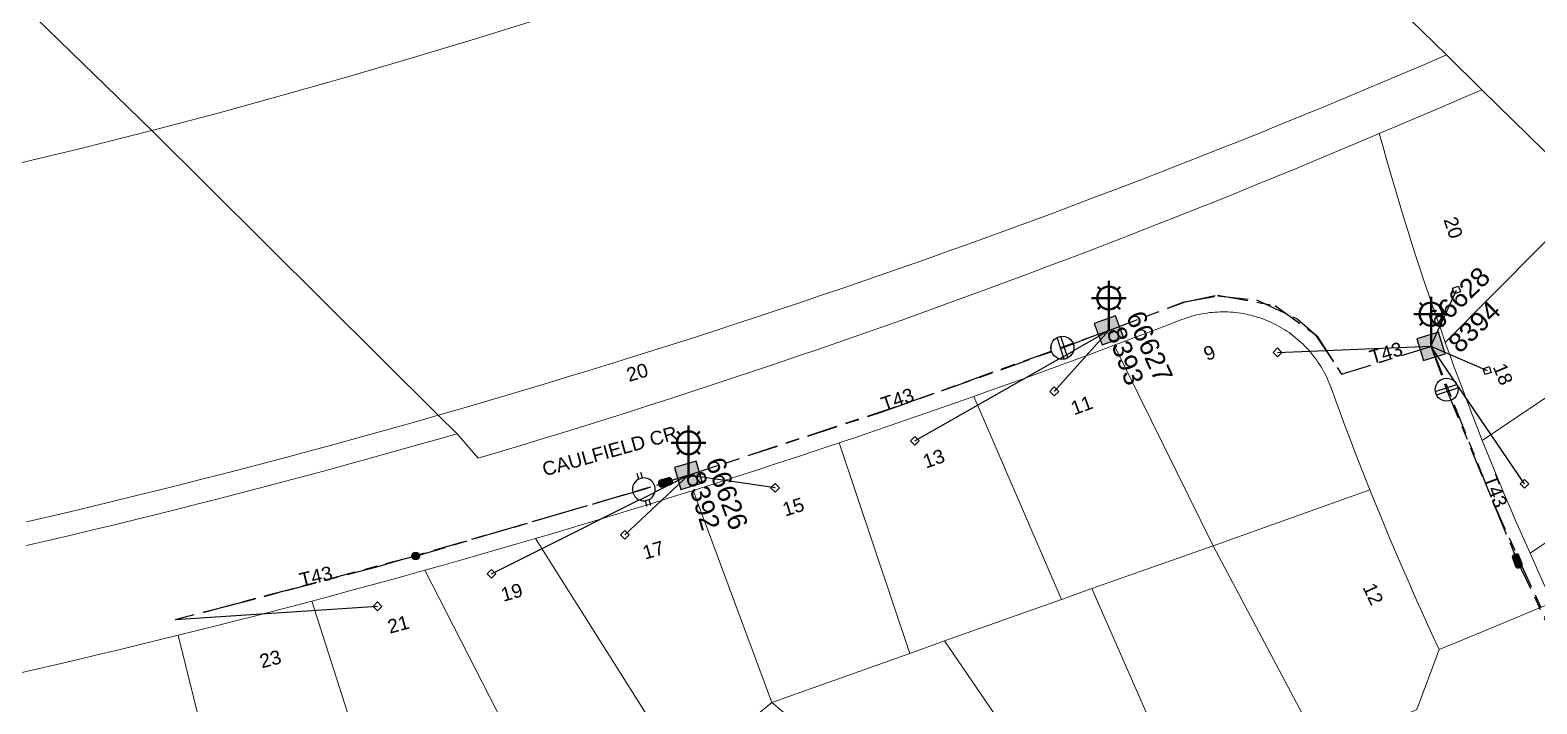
# Model space of a CAD drawing. Header units: metres. Extents: x 305584 to 306382, y 6248516 to 6249160.
# Drawn here: x 305683.1 to 305879.7, y 6248827 to 6248915 of the extents above; entities that cross this region are included whole.
import ezdxf
from ezdxf.enums import TextEntityAlignment as Align

# ---------------------------------------------------------------- set-up
doc = ezdxf.new("R2010")
doc.units = ezdxf.units.M
doc.linetypes.add('Cable Exist UG', pattern=[8.2, 4, -1.2, 1.8, -1.2])
doc.layers.get('0').update_dxf_attribs({"color": 6})
doc.layers.add('Cadastre Land Parcels_SP_EXT', color=9, linetype='Continuous', lineweight=5)
doc.layers.add('Cadastre Roads_SP_EXT', color=9, linetype='Continuous', lineweight=5)
for name, color, linetype in [('Equip_LV_EXT', 7, 'Continuous'), ('Equip_SL_EXT', 7, 'Continuous'), ('Equip_SP_SL_EXT', 7, 'Continuous'), ('Mains_LV_EXT', 7, 'Continuous'), ('Mains_SL_EXT', 7, 'Continuous'), ('Services_SP_EXT', 7, 'Continuous'), ('SupportsUG_SP_LV_SL_EXT', 7, 'Continuous')]:
    doc.layers.add(name, color=color, linetype=linetype)
doc.layers.get('0').freeze()
doc.styles.add('COLUMN_LABEL', font='arial.ttf')
doc.styles.add('iecARIAL', font='arial.ttf', dxfattribs={"height": 2})
doc.styles.add('POLE_LABEL', font='arial.ttf')
doc.styles.get("Standard").update_dxf_attribs({"font": 'arial.ttf'})

# ---------------------------------------------------------------- blocks, each defined once
blk = doc.blocks.new('COLUMN_EXT')
blk.add_hatch(color=256).paths.add_polyline_path([(-1.49, 1.48), (-1.49, -1.49), (1.48, -1.49), (1.48, 1.48)])
blk.add_lwpolyline([(-1.49, -1.49), (1.48, -1.49), (1.48, 1.48), (-1.49, 1.48)], close=True)
for tag, height, style, flags, p in [('ASSET_NUM', 2.5, 'COLUMN_LABEL', 8, (2, 2)), ('STRUCTURE_PLANT_NUMBER', 0.2, 'POLE_LABEL', 9, (1.81, 0.03)), ('STREET_CODE', 0.2, 'COLUMN_LABEL', 9, (1.81, -0.2))]:
    blk.add_attdef(tag, text='', height=height, dxfattribs=dict(style=style, flags=flags)).set_placement(p, align=Align.MIDDLE_LEFT)
at = {"flags": 9}
for tag, p in [('COLUMN_TYPE', (1.81, -0.4)), ('OWNED_BY', (1.81, -0.6)), ('STATE', (1.81, -0.8)), ('USAGE', (1.81, -1)), ('STREETNAME', (1.81, -1.6)), ('SUBURB', (1.81, -1.8)), ('LEGEND', (1.81, -1.2)), ('LOCATION', (1.81, -1.4)), ('NOTES', (1.81, -2))]:
    blk.add_attdef(tag, text='', height=0.2, dxfattribs=at).set_placement(p, align=Align.MIDDLE_LEFT)
at = {"flags": 1}
blk.add_attdef('Z', (1.81, -2.35), '', height=0.2, dxfattribs=at)
blk = doc.blocks.new('SL_LANTERN_EXT')
at = {"lineweight": 40}
for p, q in [((0, 1.97), (0, 6.47)), ((-2.25, 4.22), (2.25, 4.22)), ((-1.46, 5.68), (-1.06, 5.28)), ((1.46, 5.68), (1.06, 5.28)), ((-1.46, 2.76), (-1.06, 3.16)), ((0, 0), (0, 2.72)), ((1.46, 2.76), (1.06, 3.16))]:
    blk.add_line(p, q, dxfattribs=at)
blk.add_circle((0, 4.22), 1.5, dxfattribs=at)
at = {"style": 'iecARIAL', "flags": 8}
blk.add_attdef('ASSET_NUM', (1.5, 1.5), '', height=2.5, dxfattribs=at)
for tag, p, height, flags in [('OPERATING_VOLTAGE', (0.98, -1.65), 0.2, 9), ('ORIENTATION', (0.98, -1.85), 0.2, 9), ('OWNED_BY', (0.98, -2.05), 0.2, 9), ('CONSTRUCTED_VOLTAGE', (0.98, -0.65), 0.2, 9), ('CONTROL_TYPE', (0.98, -0.85), 0.2, 9), ('LANTERN_PURPOSE', (0.98, -1.05), 0.2, 9), ('LANTERN_TYPE', (0.98, -1.25), 0.2, 9), ('NO_PHASES', (0.98, -1.45), 0.2, 9), ('LNUMBER', (2.18, -3.25), 2.5, 8), ('STATE', (0.98, -2.25), 0.2, 9), ('USAGE', (0.98, -2.45), 0.2, 9), ('CEXIST', (0.98, -2.65), 0.2, 9), ('CNEW', (0.98, -2.85), 0.2, 9), ('CNUMBER', (0.98, -3.05), 0.2, 9), ('CREMOVE', (0.98, -3.25), 0.2, 9), ('CREPLACE', (0.98, -3.45), 0.2, 9), ('LKINGHEIGHT', (0.98, -3.65), 0.2, 9), ('LBRACKET', (0.98, -3.85), 0.2, 9), ('LBRACKETVOCAB', (0.98, -4.05), 0.2, 9), ('LCATEGORY', (0.98, -4.25), 0.2, 9), ('LCHARGE1', (0.98, -4.45), 0.2, 9), ('LCHARGE1PERCENT', (0.98, -4.65), 0.2, 9), ('LCHARGE2', (0.98, -4.85), 0.2, 9), ('LCHARGE2PERCENT', (0.98, -5.05), 0.2, 9), ('LCHARGE3', (0.98, -5.25), 0.2, 9), ('LCHARGE3PERCENT', (0.98, -5.45), 0.2, 9), ('LEXIST', (0.98, -5.65), 0.2, 9), ('LLAMP', (0.98, -5.85), 0.2, 9), ('LLAMPVOCAB', (0.98, -6.05), 0.2, 9), ('LMAST', (0.98, -6.25), 0.2, 9), ('LMASTVOCAB', (0.98, -6.45), 0.2, 9), ('LNEW', (0.98, -6.65), 0.2, 9), ('LANTNUMBER', (0.98, -6.85), 0.2, 9), ('LOUTREACH', (0.98, -7.25), 0.2, 9), ('LOUTREACHVOCAB', (0.98, -7.45), 0.2, 9), ('LRATECODE', (0.98, -7.65), 0.2, 9), ('LREMOVE', (0.98, -7.85), 0.2, 9), ('LREPLACE', (0.98, -8.05), 0.2, 9), ('STREETNAME', (0.98, -9.25), 0.2, 9), ('SUBURB', (0.98, -9.45), 0.2, 1), ('LTYPE', (0.98, -8.25), 0.2, 9), ('LTYPEVOCAB', (0.98, -8.45), 0.2, 9), ('LEGEND', (0.98, -8.65), 0.2, 9), ('LOCATION', (0.98, -8.85), 0.2, 9), ('NOTES', (0.98, -9.05), 0.2, 9)]:
    blk.add_attdef(tag, p, '', height=height, dxfattribs=dict(flags=flags))
blk = doc.blocks.new('CCP_EXT')
at = {"flags": 9}
for tag, p in [('STATE', (0, -1.8)), ('NOTES', (0, -2))]:
    blk.add_attdef(tag, text='', height=0.2, dxfattribs=at).set_placement(p, align=Align.MIDDLE_LEFT)
blk.add_wipeout([(0, 0.57), (0.57, 0), (0, -0.57), (-0.57, 0)])
blk.add_lwpolyline([(-0.57, 0), (0, 0.57), (0.57, 0), (0, -0.57), (-0.57, 0)])
at = {"flags": 1}
blk.add_attdef('Z', (0, 0), '', height=0.2, dxfattribs=at)
at = {"flags": 9}
for tag, p in [('CCP_TYPE', (0, 0)), ('CONSTRUCTED_VOLTAGE', (0, -0.2)), ('OPERATING_VOLTAGE', (0, -0.6)), ('ORIENTATION', (0, -0.8)), ('OWNED_BY', (0, -1)), ('NO_PHASES', (0, -0.4)), ('USAGE', (0, -1.2)), ('LEGEND', (0, -1.4)), ('LIFE_SUPPORT', (0, -1.6))]:
    blk.add_attdef(tag, text='', height=0.2, dxfattribs=at).set_placement(p, align=Align.MIDDLE_LEFT)
blk = doc.blocks.new('LV_STJ_EXT')
h = blk.add_hatch(color=256)
edge = h.paths.add_edge_path()
edge.add_ellipse((-0.59, 0.13), major_axis=(0.226, 0.226), ratio=1, start_angle=45, end_angle=135)
edge.add_line((-0.91, 0.13), (-0.91, -0.13))
edge.add_ellipse((-0.59, -0.13), major_axis=(0.226, 0.226), ratio=1, start_angle=135, end_angle=225)
edge.add_line((-0.59, -0.45), (0.59, -0.45))
edge.add_ellipse((0.59, -0.13), major_axis=(-0.226, 0.226), ratio=1, start_angle=135, end_angle=225)
edge.add_line((0.91, -0.13), (0.91, 0.13))
edge.add_ellipse((0.59, 0.13), major_axis=(-0.226, 0.226), ratio=1, start_angle=225, end_angle=315)
edge.add_line((0.59, 0.45), (-0.59, 0.45))
blk.add_lwpolyline([(-0.91, 0.13), (-0.91, -0.13, 0.414214), (-0.59, -0.45), (0.59, -0.45, 0.414214), (0.91, -0.13), (0.91, 0.13, 0.414214), (0.59, 0.45), (-0.59, 0.45, 0.414214)], format="xyb", close=True)
at = {"flags": 1}
blk.add_attdef('Z', (0, 0), '', height=0.2, dxfattribs=at)
at = {"flags": 9}
for tag, p in [('ORIENTATION', (0, 0)), ('USAGE', (0, -0.2)), ('LEGEND', (0, -0.4)), ('NOTES', (0, -0.6))]:
    blk.add_attdef(tag, text='', height=0.2, dxfattribs=at).set_placement(p, align=Align.MIDDLE_LEFT)
blk = doc.blocks.new('SL_STJ_EXT')
h = blk.add_hatch(color=256)
edge = h.paths.add_edge_path()
edge.add_ellipse((-0.59, 0.13), major_axis=(0.226, 0.226), ratio=1, start_angle=45, end_angle=135)
edge.add_line((-0.91, 0.13), (-0.91, -0.13))
edge.add_ellipse((-0.59, -0.13), major_axis=(0.226, 0.226), ratio=1, start_angle=135, end_angle=225)
edge.add_line((-0.59, -0.45), (0.59, -0.45))
edge.add_ellipse((0.59, -0.13), major_axis=(-0.226, 0.226), ratio=1, start_angle=135, end_angle=225)
edge.add_line((0.91, -0.13), (0.91, 0.13))
edge.add_ellipse((0.59, 0.13), major_axis=(-0.226, 0.226), ratio=1, start_angle=225, end_angle=315)
edge.add_line((0.59, 0.45), (-0.59, 0.45))
blk.add_lwpolyline([(-0.91, 0.13), (-0.91, -0.13, 0.414214), (-0.59, -0.45), (0.59, -0.45, 0.414214), (0.91, -0.13), (0.91, 0.13, 0.414214), (0.59, 0.45), (-0.59, 0.45, 0.414214)], format="xyb", close=True)
at = {"flags": 1}
blk.add_attdef('Z', (0, 0), '', height=0.2, dxfattribs=at)
at = {"flags": 9}
for tag, p in [('ORIENTATION', (0, 0)), ('USAGE', (0, -0.2)), ('LEGEND', (0, -0.4)), ('NOTES', (0, -0.6))]:
    blk.add_attdef(tag, text='', height=0.2, dxfattribs=at).set_placement(p, align=Align.MIDDLE_LEFT)
blk = doc.blocks.new('LV_UG_LINKS_CLOSED_EXT')
blk.add_wipeout([(-1.06, 1.06), (-1.18, 0.92), (-1.29, 0.76), (-1.37, 0.59), (-1.43, 0.42), (-1.48, 0.23), (-1.49, 0.05), (-1.49, -0.14), (-1.46, -0.33), (-1.41, -0.51), (-1.33, -0.68), (-1.24, -0.84), (-1.12, -0.99), (-0.99, -1.12), (-0.84, -1.24), (-0.68, -1.33), (-0.51, -1.41), (-0.33, -1.46), (-0.14, -1.49), (0.05, -1.49), (0.23, -1.48), (0.42, -1.43), (0.59, -1.37), (0.76, -1.29), (0.92, -1.18), (1.06, -1.06), (1.18, -0.92), (1.29, -0.76), (1.37, -0.59), (1.43, -0.42), (1.48, -0.23), (1.49, -0.05), (1.49, 0.14), (1.46, 0.33), (1.41, 0.51), (1.33, 0.68), (1.24, 0.84), (1.12, 0.99), (0.99, 1.12), (0.84, 1.24), (0.68, 1.33), (0.51, 1.41), (0.33, 1.46), (0.14, 1.49), (-0.05, 1.49), (-0.23, 1.48), (-0.42, 1.43), (-0.59, 1.37), (-0.76, 1.29), (-0.92, 1.18)])
for p, q in [((-0.25, -1.48), (-0.25, 1.48)), ((0.25, -1.48), (0.25, 1.48))]:
    blk.add_line(p, q)
blk.add_circle((0, 0), 1.5)
at = {"flags": 9}
for tag, p in [('ACTUAL_STATUS', (0, 0)), ('CONSTRUCTED_VOLTAGE', (0, -0.2)), ('OPERATING_VOLTAGE', (0, -0.6)), ('ORIENTATION', (0, -0.8)), ('STATE', (0, -1)), ('SWITCH_TYPE', (0, -1.2)), ('NO_PHASES', (0, -0.4)), ('USAGE', (0, -1.4)), ('NOTES', (0, -1.6))]:
    blk.add_attdef(tag, text='', height=0.2, dxfattribs=at).set_placement(p, align=Align.MIDDLE_LEFT)
at = {"flags": 1}
blk.add_attdef('Z', (0, 0), '', height=0.2, dxfattribs=at)
blk = doc.blocks.new('LV_UG_LINKS_OPEN_EXT')
blk.add_wipeout([(-0.25, 1.47), (-0.43, 1.43), (-0.61, 1.36), (-0.77, 1.28), (-0.93, 1.17), (-1.07, 1.05), (-1.19, 0.9), (-1.29, 0.75), (-1.38, 0.58), (-1.44, 0.4), (-1.48, 0.22), (-1.49, 0.03), (-1.49, -0.16), (-1.45, -0.34), (-1.4, -0.52), (-1.32, -0.69), (-1.23, -0.85), (-1.11, -1), (-0.98, -1.13), (-0.83, -1.24), (-0.66, -1.34), (-0.49, -1.41), (-0.31, -1.46), (-0.13, -1.49), (0.06, -1.49), (0.25, -1.47), (0.43, -1.43), (0.61, -1.36), (0.77, -1.28), (0.93, -1.17), (1.07, -1.05), (1.19, -0.9), (1.29, -0.75), (1.38, -0.58), (1.44, -0.4), (1.48, -0.22), (1.49, -0.03), (1.49, 0.16), (1.45, 0.34), (1.4, 0.52), (1.32, 0.69), (1.23, 0.85), (1.11, 1), (0.98, 1.13), (0.83, 1.24), (0.66, 1.34), (0.49, 1.41), (0.31, 1.46), (0.13, 1.49), (-0.06, 1.49)])
for p, q in [((-0.25, 1.47), (-0.25, 2.22)), ((0.25, 1.47), (0.25, 2.22)), ((-0.25, -1.47), (-0.25, -2.22)), ((0.25, -1.47), (0.25, -2.22))]:
    blk.add_line(p, q)
blk.add_lwpolyline([(0, -1.49, 1), (0, 1.49, 1)], format="xyb", close=True)
at = {"flags": 9}
for tag, p in [('ACTUAL_STATUS', (0, 0)), ('CONSTRUCTED_VOLTAGE', (0, -0.2)), ('OPERATING_VOLTAGE', (0, -0.6)), ('ORIENTATION', (0, -0.8)), ('STATE', (0, -1)), ('SWITCH_TYPE', (0, -1.2)), ('NO_PHASES', (0, -0.4)), ('USAGE', (0, -1.4)), ('NOTES', (0, -1.6))]:
    blk.add_attdef(tag, text='', height=0.2, dxfattribs=at).set_placement(p, align=Align.MIDDLE_LEFT)
at = {"flags": 1}
blk.add_attdef('Z', (0, 0), '', height=0.2, dxfattribs=at)
blk = doc.blocks.new('CONNECTOR_NODE_EXT')
h = blk.add_hatch(color=256)
edge = h.paths.add_edge_path()
edge.add_arc((0, 0), 0.5, 0, 360)
blk.add_circle((0, 0), 0.5)
at = {"flags": 1}
blk.add_attdef('Z', (0, 0), '', height=0.2, dxfattribs=at)
at = {"flags": 9}
for tag, p in [('CONNECTOR_TYPE', (0, 0)), ('CONSTRUCTED_VOLTAGE', (0, -0.2)), ('OPERATING_VOLTAGE', (0, -0.6)), ('ORIENTATION', (0, -0.8)), ('SUBTYPE', (0, -1)), ('NO_PHASES', (0, -0.4)), ('USAGE', (0, -1.2)), ('NOTES', (0, -1.4))]:
    blk.add_attdef(tag, text='', height=0.2, dxfattribs=at).set_placement(p, align=Align.MIDDLE_LEFT)

msp = doc.modelspace()

# ---------------------------------------------------------------- linework, layer by layer
at = {"layer": 'Cadastre Land Parcels_SP_EXT', "linetype": 'Continuous'}
for points in [[(305897.72, 6248904.49), (305920.79, 6248927.9), (305938.57, 6248945.1), (305939.13, 6248945.63), (305975.37, 6248982.14), (305952.8, 6249004.32), (305890.84, 6249064.91), (305885.79, 6249069.97), (305879.19, 6249064.05), (305867.77, 6249051.97), (305856.05, 6249039.96), (305844.58, 6249028.21), (305832.85, 6249016.18), (305821.44, 6249004.48), (305809.98, 6248992.73), (305797.61, 6248980.09), (305801.53, 6248976.24), (305832.15, 6248946.54), (305867.89, 6248911.73), (305872.51, 6248907.19), (305886.67, 6248893.28), (305897.72, 6248904.49)], [(305744.33, 6248859.94), (305747.12, 6248860.78), (305749.9, 6248861.62), (305752.68, 6248862.48), (305755.46, 6248863.34), (305758.23, 6248864.21), (305761.01, 6248865.09), (305763.78, 6248865.97), (305766.54, 6248866.86), (305769.31, 6248867.76), (305772.07, 6248868.66), (305774.83, 6248869.58), (305777.59, 6248870.5), (305780.35, 6248871.43), (305783.1, 6248872.36), (305785.85, 6248873.3), (305788.6, 6248874.25), (305791.35, 6248875.21), (305794.09, 6248876.17), (305796.83, 6248877.14), (305799.57, 6248878.12), (305802.3, 6248879.11), (305805.04, 6248880.1), (305807.77, 6248881.1), (305810.49, 6248882.11), (305813.22, 6248883.12), (305815.94, 6248884.15), (305818.66, 6248885.18), (305821.38, 6248886.21), (305824.09, 6248887.26), (305826.8, 6248888.31), (305829.51, 6248889.37), (305832.22, 6248890.43), (305834.92, 6248891.5), (305837.62, 6248892.58), (305840.32, 6248893.67), (305843.01, 6248894.76), (305845.7, 6248895.87), (305848.39, 6248896.97), (305851.08, 6248898.09), (305853.76, 6248899.21), (305856.44, 6248900.34), (305859.11, 6248901.48), (305861.8, 6248902.61), (305864.48, 6248903.74), (305867.16, 6248904.88), (305869.84, 6248906.03), (305872.51, 6248907.19), (305867.89, 6248911.73), (305865.22, 6248910.58), (305862.54, 6248909.43), (305859.86, 6248908.3), (305857.17, 6248907.17), (305854.48, 6248906.05), (305851.79, 6248904.93), (305849.1, 6248903.82), (305846.4, 6248902.72), (305843.7, 6248901.63), (305841, 6248900.54), (305838.29, 6248899.47), (305835.58, 6248898.39), (305832.87, 6248897.33), (305830.16, 6248896.27), (305827.44, 6248895.22), (305824.72, 6248894.18), (305822, 6248893.15), (305819.27, 6248892.12), (305816.55, 6248891.1), (305813.81, 6248890.09), (305811.08, 6248889.08), (305808.34, 6248888.08), (305805.61, 6248887.09), (305802.86, 6248886.11), (305800.12, 6248885.13), (305797.37, 6248884.16), (305794.62, 6248883.2), (305791.87, 6248882.24), (305789.12, 6248881.3), (305786.36, 6248880.36), (305783.6, 6248879.43), (305780.84, 6248878.5), (305778.08, 6248877.58), (305775.31, 6248876.67), (305772.54, 6248875.77), (305769.77, 6248874.87), (305766.99, 6248873.99), (305764.22, 6248873.11), (305761.44, 6248872.23), (305758.66, 6248871.37), (305755.87, 6248870.51), (305753.09, 6248869.66), (305750.3, 6248868.81), (305747.51, 6248867.98), (305744.72, 6248867.15), (305741.92, 6248866.33), (305739.13, 6248865.51), (305736.33, 6248864.71), (305738.79, 6248862.29), (305741.55, 6248859.11), (305744.33, 6248859.94)], [(305903, 6248881.91), (305908.34, 6248886.22), (305897.72, 6248904.49), (305886.67, 6248893.28), (305867.74, 6248874.21), (305868.32, 6248872.61), (305868.9, 6248871), (305869.5, 6248869.4), (305870.1, 6248867.8), (305870.7, 6248866.2), (305871.32, 6248864.61), (305871.94, 6248863.02), (305872.56, 6248861.43), (305903, 6248881.91)], [(305909.16, 6248867.15), (305908.43, 6248868.9), (305903, 6248881.91), (305872.56, 6248861.43), (305873.16, 6248859.94), (305873.76, 6248858.46), (305874.37, 6248856.98), (305874.98, 6248855.5), (305875.6, 6248854.03), (305876.23, 6248852.55), (305876.86, 6248851.08), (305877.5, 6248849.62), (305878.15, 6248848.15), (305878.8, 6248846.69), (305909.16, 6248867.15)], [(305857.9, 6248854.97), (305857.24, 6248856.62), (305856.59, 6248858.28), (305855.95, 6248859.93), (305855.31, 6248861.6), (305854.68, 6248863.26), (305854.06, 6248864.93), (305853.45, 6248866.6), (305852.84, 6248868.27), (305852.72, 6248868.59), (305852.6, 6248868.91), (305852.47, 6248869.22), (305852.33, 6248869.53), (305852.18, 6248869.84), (305852.02, 6248870.15), (305851.86, 6248870.45), (305851.7, 6248870.74), (305851.52, 6248871.04), (305851.34, 6248871.33), (305851.15, 6248871.61), (305850.96, 6248871.89), (305850.76, 6248872.17), (305850.55, 6248872.44), (305850.34, 6248872.71), (305850.12, 6248872.97), (305849.89, 6248873.23), (305849.66, 6248873.48), (305849.43, 6248873.73), (305849.19, 6248873.97), (305848.94, 6248874.2), (305848.68, 6248874.43), (305848.43, 6248874.65), (305848.16, 6248874.87), (305847.9, 6248875.08), (305847.62, 6248875.29), (305847.35, 6248875.49), (305847.06, 6248875.68), (305846.78, 6248875.87), (305846.49, 6248876.05), (305846.19, 6248876.22), (305845.9, 6248876.39), (305845.59, 6248876.55), (305845.29, 6248876.7), (305844.98, 6248876.85), (305844.67, 6248876.98), (305844.35, 6248877.12), (305844.03, 6248877.24), (305843.71, 6248877.36), (305843.39, 6248877.47), (305843.06, 6248877.57), (305842.74, 6248877.66), (305842.41, 6248877.75), (305842.07, 6248877.83), (305841.74, 6248877.9), (305841.41, 6248877.97), (305841.07, 6248878.02), (305840.73, 6248878.07), (305840.39, 6248878.11), (305840.05, 6248878.15), (305839.71, 6248878.17), (305839.37, 6248878.19), (305839.03, 6248878.2), (305838.69, 6248878.2), (305838.35, 6248878.2), (305838, 6248878.18), (305837.66, 6248878.16), (305837.32, 6248878.13), (305836.98, 6248878.1), (305836.65, 6248878.05), (305836.31, 6248878), (305835.97, 6248877.94), (305835.64, 6248877.87), (305835.3, 6248877.8), (305834.97, 6248877.71), (305834.64, 6248877.62), (305834.32, 6248877.53), (305833.99, 6248877.42), (305833.67, 6248877.31), (305833.35, 6248877.19), (305831.15, 6248876.35), (305828.95, 6248875.51), (305826.74, 6248874.67), (305824.54, 6248873.85), (305837.43, 6248847.69), (305857.9, 6248854.97)], [(305821.62, 6248842.08), (305837.43, 6248847.69), (305824.54, 6248873.85), (305821.92, 6248872.87), (305819.31, 6248871.91), (305816.7, 6248870.95), (305814.08, 6248869.99), (305811.46, 6248869.04), (305808.84, 6248868.1), (305806.21, 6248867.17), (305817.64, 6248840.66), (305821.62, 6248842.08)], [(305802.39, 6248835.25), (305817.64, 6248840.66), (305806.21, 6248867.17), (305803.71, 6248866.29), (305801.2, 6248865.41), (305798.69, 6248864.53), (305796.18, 6248863.67), (305793.66, 6248862.81), (305791.15, 6248861.95), (305788.63, 6248861.1), (305797.85, 6248833.63), (305802.39, 6248835.25)], [(305915.32, 6248852.38), (305914.55, 6248854.23), (305909.16, 6248867.15), (305878.8, 6248846.69), (305879.45, 6248845.23), (305880.12, 6248843.77), (305880.78, 6248842.32), (305881.46, 6248840.87), (305881.74, 6248840.27), (305882.14, 6248839.42), (305882.83, 6248837.98), (305883.52, 6248836.53), (305884.22, 6248835.09), (305884.92, 6248833.66), (305885.63, 6248832.22), (305915.32, 6248852.38)], [(305797.85, 6248833.63), (305788.63, 6248861.1), (305785.92, 6248860.2), (305783.21, 6248859.3), (305780.49, 6248858.41), (305777.77, 6248857.52), (305775.05, 6248856.64), (305772.33, 6248855.77), (305769.61, 6248854.91), (305779.86, 6248827.24), (305797.85, 6248833.63)], [(305779.86, 6248827.24), (305769.61, 6248854.91), (305767.04, 6248854.1), (305764.47, 6248853.3), (305761.9, 6248852.5), (305759.32, 6248851.71), (305756.75, 6248850.93), (305754.17, 6248850.16), (305751.59, 6248849.38), (305749.01, 6248848.62), (305768.49, 6248817.75), (305779.86, 6248827.24)], [(305864.04, 6248826.31), (305866.94, 6248834.14), (305866.21, 6248835.72), (305865.48, 6248837.31), (305864.75, 6248838.9), (305864.04, 6248840.49), (305863.33, 6248842.09), (305862.62, 6248843.69), (305861.93, 6248845.29), (305861.24, 6248846.9), (305860.56, 6248848.5), (305859.88, 6248850.12), (305859.22, 6248851.73), (305858.56, 6248853.35), (305857.9, 6248854.97), (305837.43, 6248847.69), (305851.67, 6248820.89), (305864.04, 6248826.31)], [(305762.55, 6248816.94), (305768.49, 6248817.75), (305749.01, 6248848.62), (305746.61, 6248847.92), (305744.21, 6248847.22), (305741.8, 6248846.53), (305739.4, 6248845.84), (305736.99, 6248845.16), (305734.59, 6248844.48), (305749.57, 6248815.16), (305762.55, 6248816.94)], [(305851.67, 6248820.89), (305837.43, 6248847.69), (305821.62, 6248842.08), (305834.27, 6248813.25), (305851.67, 6248820.89)], [(305729.27, 6248812.38), (305749.57, 6248815.16), (305734.59, 6248844.48), (305732.13, 6248843.8), (305729.67, 6248843.12), (305727.21, 6248842.45), (305724.75, 6248841.78), (305722.29, 6248841.12), (305719.82, 6248840.46), (305728.86, 6248812.33), (305729.27, 6248812.38)], [(305728.86, 6248812.33), (305719.82, 6248840.46), (305717.34, 6248839.81), (305714.85, 6248839.16), (305712.36, 6248838.51), (305709.87, 6248837.87), (305707.37, 6248837.24), (305704.88, 6248836.62), (305702.38, 6248835.99), (305709.48, 6248807.36), (305728.86, 6248812.33)], [(305821.48, 6248807.75), (305821.71, 6248807.85), (305821.94, 6248807.93), (305822.18, 6248808.01), (305822.42, 6248808.09), (305822.66, 6248808.15), (305834.27, 6248813.25), (305821.62, 6248842.08), (305817.64, 6248840.66), (305802.39, 6248835.25), (305821.25, 6248807.66), (305821.48, 6248807.75)]]:
    msp.add_lwpolyline(points, close=True, dxfattribs=at)
for points in [[(305749.58, 6248916.45), (305741.2, 6248913.84), (305732.79, 6248911.3), (305724.35, 6248908.83), (305715.9, 6248906.43), (305707.43, 6248904.11), (305698.95, 6248901.87), (305736.33, 6248864.71), (305739.13, 6248865.51), (305739.13, 6248865.51), (305741.92, 6248866.33), (305744.72, 6248867.15), (305747.51, 6248867.98), (305750.3, 6248868.81), (305753.09, 6248869.66), (305755.87, 6248870.51), (305758.66, 6248871.37), (305761.44, 6248872.23), (305764.22, 6248873.11), (305766.99, 6248873.99), (305769.77, 6248874.87), (305772.54, 6248875.77), (305775.31, 6248876.67), (305778.08, 6248877.58), (305780.84, 6248878.5), (305783.6, 6248879.43), (305786.36, 6248880.36), (305789.12, 6248881.3), (305791.87, 6248882.24), (305794.62, 6248883.2), (305797.37, 6248884.16), (305800.12, 6248885.13), (305802.86, 6248886.11), (305805.61, 6248887.09), (305808.34, 6248888.08), (305811.08, 6248889.08), (305813.81, 6248890.09), (305816.55, 6248891.1), (305819.27, 6248892.12), (305822, 6248893.15), (305824.72, 6248894.18), (305827.44, 6248895.22), (305830.16, 6248896.27), (305832.87, 6248897.33), (305835.58, 6248898.39), (305838.29, 6248899.47), (305841, 6248900.54), (305843.7, 6248901.63), (305846.4, 6248902.72), (305849.1, 6248903.82), (305851.79, 6248904.93), (305854.48, 6248906.05), (305857.17, 6248907.17), (305859.86, 6248908.3), (305862.54, 6248909.43), (305865.22, 6248910.58), (305867.89, 6248911.73), (305832.15, 6248946.54)], [(305683.9, 6248916.5), (305698.96, 6248901.87), (305707.43, 6248904.11), (305715.9, 6248906.43), (305724.35, 6248908.83), (305732.79, 6248911.3), (305741.2, 6248913.84), (305749.58, 6248916.45)], [(305886.67, 6248893.28), (305872.51, 6248907.19), (305869.84, 6248906.03), (305867.16, 6248904.88), (305864.48, 6248903.74), (305861.8, 6248902.61), (305859.11, 6248901.48), (305859.57, 6248899.86), (305860.02, 6248898.24), (305860.49, 6248896.62), (305860.96, 6248895.01), (305861.44, 6248893.39), (305861.93, 6248891.78), (305862.42, 6248890.17), (305862.92, 6248888.57), (305863.43, 6248886.96), (305863.94, 6248885.36), (305864.46, 6248883.76), (305864.99, 6248882.17), (305865.53, 6248880.57), (305866.07, 6248878.98), (305866.62, 6248877.39), (305867.18, 6248875.8), (305867.74, 6248874.21), (305886.67, 6248893.28)], [(305682.59, 6248850.78), (305685.44, 6248851.44), (305688.28, 6248852.11), (305691.12, 6248852.79), (305693.96, 6248853.48), (305696.8, 6248854.18), (305699.64, 6248854.88), (305702.47, 6248855.59), (305705.3, 6248856.31), (305708.13, 6248857.04), (305710.96, 6248857.77), (305713.79, 6248858.51), (305716.61, 6248859.26), (305719.44, 6248860.01), (305722.26, 6248860.78), (305725.07, 6248861.55), (305727.89, 6248862.33), (305730.71, 6248863.11), (305733.52, 6248863.91), (305736.33, 6248864.71), (305698.95, 6248901.87), (305689.68, 6248899.54), (305680.41, 6248897.29)], [(305682.6, 6248847.7), (305685.43, 6248848.36), (305688.25, 6248849.03), (305691.07, 6248849.7), (305693.9, 6248850.38), (305696.72, 6248851.07), (305699.53, 6248851.77), (305702.35, 6248852.47), (305705.17, 6248853.18), (305707.98, 6248853.9), (305710.79, 6248854.63), (305713.6, 6248855.36), (305716.41, 6248856.1), (305719.21, 6248856.85), (305722.01, 6248857.6), (305724.81, 6248858.37), (305727.61, 6248859.14), (305730.41, 6248859.92), (305733.2, 6248860.7), (305736, 6248861.49), (305738.79, 6248862.29), (305736.33, 6248864.71), (305733.52, 6248863.91), (305730.71, 6248863.11), (305727.89, 6248862.33), (305725.07, 6248861.55), (305722.26, 6248860.78), (305719.44, 6248860.01), (305716.61, 6248859.26), (305713.79, 6248858.51), (305710.96, 6248857.77), (305708.13, 6248857.04), (305705.3, 6248856.31), (305702.47, 6248855.59), (305699.64, 6248854.88), (305696.8, 6248854.18), (305693.96, 6248853.48), (305691.12, 6248852.79), (305688.28, 6248852.11), (305685.44, 6248851.44), (305682.59, 6248850.78)], [(305821.25, 6248807.66), (305802.39, 6248835.25), (305802.39, 6248835.25), (305797.85, 6248833.63), (305779.86, 6248827.24), (305803.49, 6248807.38)], [(305803.49, 6248807.38), (305779.86, 6248827.24), (305768.49, 6248817.75)]]:
    msp.add_lwpolyline(points, dxfattribs=at)
at = {"layer": 'Mains_LV_EXT', "linetype": 'Cable Exist UG'}
msp.add_lwpolyline([(305877.13, 6248845.7), (305883.88, 6248831.46)], dxfattribs=at)

# ---------------------------------------------------------------- block references
at = {"layer": 'Equip_LV_EXT', "rotation": 290.7081213268458}
msp.add_blockref('LV_STJ_EXT', (305877.13, 6248845.7), dxfattribs=at)
at = {"layer": 'Equip_SL_EXT', "rotation": 15.10407690351514}
msp.add_blockref('SL_STJ_EXT', (305765.98, 6248855.94), dxfattribs=at)
at = {"layer": 'Equip_SL_EXT'}
msp.add_blockref('CONNECTOR_NODE_EXT', (305733.38, 6248846.34), dxfattribs=at)
at = {"layer": 'Equip_SP_SL_EXT'}
ref = msp.add_blockref('SL_LANTERN_EXT', (305865.88, 6248873.69), dxfattribs=at)
ref.add_attrib('ASSET_NUM', '66628', dxfattribs={"layer": '0', "height": 2.5, "rotation": 44.2936, "style": 'iecARIAL'}).set_placement((305867.38, 6248875.19), align=Align.BOTTOM_LEFT)
ref = msp.add_blockref('SL_LANTERN_EXT', (305823.84, 6248875.79), dxfattribs=at)
ref.add_attrib('ASSET_NUM', '66627', dxfattribs={"layer": '0', "height": 2.5, "rotation": 294.23, "style": 'iecARIAL'}).set_placement((305825.34, 6248877.29), align=Align.BOTTOM_LEFT)
ref = msp.add_blockref('SL_LANTERN_EXT', (305768.99, 6248856.89), dxfattribs=at)
ref.add_attrib('ASSET_NUM', '66626', dxfattribs={"layer": '0', "height": 2.5, "rotation": 289.8936, "style": 'iecARIAL'}).set_placement((305770.49, 6248858.39), align=Align.BOTTOM_LEFT)
at = {"layer": 'SupportsUG_SP_LV_SL_EXT'}
ref = msp.add_blockref('COLUMN_EXT', (305865.87, 6248873.71), dxfattribs=dict(at, rotation=107.3433467705395))
ref.add_attrib('ASSET_NUM', '8394', dxfattribs={"layer": '0', "height": 2.5, "rotation": 44.2936, "style": 'COLUMN_LABEL'}).set_placement((305867.87, 6248874.46), align=Align.TOP_LEFT)
ref = msp.add_blockref('COLUMN_EXT', (305823.84, 6248875.79), dxfattribs=dict(at, rotation=19.99404431841349))
ref.add_attrib('ASSET_NUM', '8393', dxfattribs={"layer": '0', "height": 2.5, "rotation": 289.9575, "style": 'COLUMN_LABEL'}).set_placement((305825.84, 6248876.54), align=Align.TOP_LEFT)
ref = msp.add_blockref('COLUMN_EXT', (305768.99, 6248856.89), dxfattribs=dict(at, rotation=16.47062684502156))
ref.add_attrib('ASSET_NUM', '8392', dxfattribs={"layer": '0', "height": 2.5, "rotation": 286.4344, "style": 'COLUMN_LABEL'}).set_placement((305770.99, 6248857.64), align=Align.TOP_LEFT)

# ---------------------------------------------------------------- texts
at = {"layer": 'Cadastre Land Parcels_SP_EXT'}
for s, rotation, p in [('20', 288.5154, (305867.49, 6248890.24)), ('9', 22.0965, (305836.66, 6248871.77)), ('20', 16.6107, (305761.22, 6248869.05)), ('18', 292.3378, (305873.91, 6248871.03)), ('11', 20.283, (305819.29, 6248864.69)), ('13', 19.5337, (305799.97, 6248857.74)), ('15', 17.5795, (305781.6, 6248851.47)), ('17', 16.6102, (305763.31, 6248845.85)), ('19', 15.7083, (305744.82, 6248840.36)), ('12', 295.0844, (305856.92, 6248842.27)), ('21', 15.066, (305730.01, 6248836.19)), ('23', 14.8606, (305713.31, 6248831.67))]:
    msp.add_text(s, height=1.8, rotation=rotation, dxfattribs=at).set_placement(p)
at = {"layer": 'Cadastre Roads_SP_EXT'}
msp.add_text('CAULFIELD CR', height=1.8, rotation=15.664, dxfattribs=at).set_placement((305750.21, 6248856.73))
at = {"layer": 'Mains_LV_EXT'}
for rotation, p in [(16.7438, (305858.19, 6248871.36)), (18.6248, (305794.49, 6248865.24)), (290.7081, (305872.68, 6248856.52)), (13.8573, (305718.48, 6248842.3))]:
    msp.add_text('T43', height=1.8, rotation=rotation, dxfattribs=at).set_placement(p)

# ---------------------------------------------------------------- next in the draw order: block references
at = {"layer": 'Services_SP_EXT'}
for p, rotation in [((305869.2, 6248881.05), 64.5829841046589), ((305873.2, 6248870.54), 335.0105458114513)]:
    msp.add_blockref('CCP_EXT', p, dxfattribs=dict(at, rotation=rotation))
for p in [(305845.83, 6248872.92), (305816.72, 6248867.83), (305798.52, 6248861.37), (305878.06, 6248855.77), (305780.28, 6248855.24), (305760.67, 6248849.12), (305743.29, 6248844), (305728.41, 6248839.77)]:
    msp.add_blockref('CCP_EXT', p, dxfattribs=at)

# ---------------------------------------------------------------- next in the draw order: linework, layer by layer
at = {"layer": 'Cadastre Roads_SP_EXT', "linetype": 'Continuous'}
for points in [[(305880.12, 6248843.77), (305879.45, 6248845.23), (305878.8, 6248846.69), (305878.15, 6248848.15), (305877.5, 6248849.62), (305876.86, 6248851.08), (305876.23, 6248852.55), (305875.6, 6248854.03), (305874.98, 6248855.5), (305874.37, 6248856.98), (305873.76, 6248858.46), (305873.16, 6248859.94), (305872.56, 6248861.43), (305871.94, 6248863.02), (305871.32, 6248864.61), (305870.7, 6248866.2), (305870.1, 6248867.8), (305869.5, 6248869.4), (305868.9, 6248871), (305868.32, 6248872.61), (305867.74, 6248874.21), (305867.18, 6248875.8), (305866.62, 6248877.39), (305866.07, 6248878.98), (305866.07, 6248878.98), (305865.53, 6248880.57), (305864.99, 6248882.17), (305864.46, 6248883.76), (305863.94, 6248885.36), (305863.43, 6248886.96), (305862.92, 6248888.57), (305862.42, 6248890.17), (305861.93, 6248891.78), (305861.44, 6248893.39), (305860.96, 6248895.01), (305860.49, 6248896.62), (305860.02, 6248898.24), (305859.57, 6248899.86), (305859.11, 6248901.48), (305856.44, 6248900.34), (305853.76, 6248899.21), (305851.08, 6248898.09), (305848.39, 6248896.97), (305845.7, 6248895.87), (305843.01, 6248894.76), (305840.32, 6248893.67), (305837.62, 6248892.58), (305834.92, 6248891.5), (305832.22, 6248890.43), (305829.51, 6248889.37), (305826.8, 6248888.31), (305824.09, 6248887.26), (305821.38, 6248886.21), (305818.66, 6248885.18), (305815.94, 6248884.15), (305813.22, 6248883.12), (305810.49, 6248882.11), (305807.77, 6248881.1), (305805.04, 6248880.1), (305802.3, 6248879.11), (305799.57, 6248878.12), (305796.83, 6248877.14), (305794.09, 6248876.17), (305791.35, 6248875.21), (305788.6, 6248874.25), (305785.85, 6248873.3), (305783.1, 6248872.36), (305780.35, 6248871.43), (305777.59, 6248870.5), (305774.83, 6248869.58), (305772.07, 6248868.66), (305769.31, 6248867.76), (305766.54, 6248866.86), (305763.78, 6248865.97), (305761.01, 6248865.09), (305758.23, 6248864.21), (305755.46, 6248863.34), (305752.68, 6248862.48), (305749.9, 6248861.62), (305747.12, 6248860.78), (305744.33, 6248859.94), (305741.55, 6248859.11), (305738.79, 6248862.29), (305736, 6248861.49), (305733.2, 6248860.7), (305730.41, 6248859.92), (305727.61, 6248859.14), (305724.81, 6248858.37), (305722.01, 6248857.6), (305719.21, 6248856.85), (305716.41, 6248856.1), (305713.6, 6248855.36), (305710.79, 6248854.63), (305707.98, 6248853.9), (305705.17, 6248853.18), (305702.35, 6248852.47), (305699.53, 6248851.77), (305696.72, 6248851.07), (305693.9, 6248850.38), (305691.07, 6248849.7), (305688.25, 6248849.03), (305685.43, 6248848.36), (305682.6, 6248847.7)], [(305681.26, 6248830.98), (305683.9, 6248831.59), (305686.55, 6248832.2), (305689.19, 6248832.81), (305691.83, 6248833.44), (305694.47, 6248834.07), (305697.11, 6248834.7), (305699.75, 6248835.34), (305702.38, 6248835.99), (305704.88, 6248836.62), (305707.37, 6248837.24), (305709.87, 6248837.87), (305712.36, 6248838.51), (305714.85, 6248839.16), (305717.34, 6248839.81), (305719.82, 6248840.46), (305722.29, 6248841.12), (305724.75, 6248841.78), (305727.21, 6248842.45), (305729.67, 6248843.12), (305732.13, 6248843.8), (305734.59, 6248844.48), (305736.99, 6248845.16), (305739.4, 6248845.84), (305741.8, 6248846.53), (305744.21, 6248847.22), (305746.61, 6248847.92), (305749.01, 6248848.62), (305751.59, 6248849.38), (305754.17, 6248850.16), (305756.75, 6248850.93), (305759.32, 6248851.71), (305761.9, 6248852.5), (305764.47, 6248853.3), (305767.04, 6248854.1), (305769.61, 6248854.91), (305772.33, 6248855.77), (305775.05, 6248856.64), (305777.77, 6248857.52), (305780.49, 6248858.41), (305783.21, 6248859.3), (305785.92, 6248860.2), (305788.63, 6248861.1), (305791.15, 6248861.95), (305793.66, 6248862.81), (305796.18, 6248863.67), (305798.69, 6248864.53), (305801.2, 6248865.41), (305803.71, 6248866.29), (305806.21, 6248867.17), (305808.84, 6248868.1), (305811.46, 6248869.04), (305814.08, 6248869.99), (305816.7, 6248870.95), (305819.31, 6248871.91), (305821.92, 6248872.87), (305824.54, 6248873.85), (305826.74, 6248874.67), (305828.95, 6248875.51), (305831.15, 6248876.35), (305833.35, 6248877.19), (305833.67, 6248877.31), (305833.99, 6248877.42), (305834.32, 6248877.53), (305834.64, 6248877.62), (305834.97, 6248877.71), (305835.3, 6248877.8), (305835.64, 6248877.87), (305835.97, 6248877.94), (305836.31, 6248878), (305836.65, 6248878.05), (305836.98, 6248878.1), (305837.32, 6248878.13), (305837.66, 6248878.16), (305838, 6248878.18), (305838.35, 6248878.2), (305838.69, 6248878.2), (305839.03, 6248878.2), (305839.37, 6248878.19), (305839.71, 6248878.17), (305840.05, 6248878.15), (305840.39, 6248878.11), (305840.73, 6248878.07), (305841.07, 6248878.02), (305841.41, 6248877.97), (305841.74, 6248877.9), (305842.07, 6248877.83), (305842.41, 6248877.75), (305842.74, 6248877.66), (305843.06, 6248877.57), (305843.39, 6248877.47), (305843.71, 6248877.36), (305844.03, 6248877.24), (305844.35, 6248877.12), (305844.67, 6248876.98), (305844.98, 6248876.85), (305845.29, 6248876.7), (305845.59, 6248876.55), (305845.9, 6248876.39), (305846.19, 6248876.22), (305846.49, 6248876.05), (305846.78, 6248875.87), (305847.06, 6248875.68), (305847.35, 6248875.49), (305847.62, 6248875.29), (305847.9, 6248875.08), (305848.16, 6248874.87), (305848.43, 6248874.65), (305848.68, 6248874.43), (305848.94, 6248874.2), (305849.19, 6248873.97), (305849.43, 6248873.73), (305849.66, 6248873.48), (305849.89, 6248873.23), (305850.12, 6248872.97), (305850.34, 6248872.71), (305850.55, 6248872.44), (305850.76, 6248872.17), (305850.96, 6248871.89), (305851.15, 6248871.61), (305851.34, 6248871.33), (305851.52, 6248871.04), (305851.7, 6248870.74), (305851.86, 6248870.45), (305852.02, 6248870.15), (305852.18, 6248869.84), (305852.33, 6248869.53), (305852.47, 6248869.22), (305852.6, 6248868.91), (305852.72, 6248868.59), (305852.84, 6248868.27), (305853.45, 6248866.6), (305854.06, 6248864.93), (305854.68, 6248863.26), (305855.31, 6248861.6), (305855.95, 6248859.93), (305856.59, 6248858.28), (305857.24, 6248856.62), (305857.9, 6248854.97), (305858.56, 6248853.35), (305859.22, 6248851.73), (305859.88, 6248850.12), (305860.56, 6248848.5), (305861.24, 6248846.9), (305861.93, 6248845.29), (305862.62, 6248843.69), (305863.33, 6248842.09), (305864.04, 6248840.49), (305864.75, 6248838.9), (305865.48, 6248837.31), (305866.21, 6248835.72), (305866.94, 6248834.14), (305873.29, 6248836.76), (305881.74, 6248840.27)]]:
    msp.add_lwpolyline(points, dxfattribs=at)
at = {"layer": 'Mains_SL_EXT', "linetype": 'Cable Exist UG'}
msp.add_lwpolyline([(305733.38, 6248846.34), (305704.91, 6248838.76)], dxfattribs=at)
at = {"layer": 'Services_SP_EXT'}
for points in [[(305865.87, 6248873.71), (305869.2, 6248881.05)], [(305845.83, 6248872.92), (305865.87, 6248873.71)], [(305780.28, 6248855.24), (305768.99, 6248856.89)], [(305728.41, 6248839.77), (305702, 6248838)]]:
    msp.add_lwpolyline(points, dxfattribs=at)

# ---------------------------------------------------------------- next in the draw order: block references
at = {"layer": 'Equip_LV_EXT'}
for name, p, rotation in [('LV_UG_LINKS_CLOSED_EXT', (305817.78, 6248873.52), 17.66810861073609), ('LV_UG_LINKS_CLOSED_EXT', (305867.91, 6248868.05), 287.985425777963), ('LV_UG_LINKS_OPEN_EXT', (305763.16, 6248855.04), 196.0664432312238)]:
    msp.add_blockref(name, p, dxfattribs=dict(at, rotation=rotation))

# ---------------------------------------------------------------- next in the draw order: linework, layer by layer
at = {"layer": 'Mains_LV_EXT', "linetype": 'Cable Exist UG'}
for points in [[(305823.84, 6248875.79), (305833.68, 6248879.51), (305838.05, 6248880.28), (305843.12, 6248879.77), (305848.39, 6248877.31), (305851, 6248875.05), (305854.18, 6248870.08), (305865.87, 6248873.71)], [(305817.78, 6248873.52), (305823.84, 6248875.79)], [(305865.87, 6248873.71), (305867.91, 6248868.05)], [(305768.99, 6248856.89), (305794.27, 6248865.17), (305817.78, 6248873.52)], [(305867.91, 6248868.05), (305877.13, 6248845.7)], [(305768.99, 6248856.89), (305763.16, 6248855.04)], [(305763.16, 6248855.04), (305728.26, 6248844.88), (305702, 6248838)]]:
    msp.add_lwpolyline(points, dxfattribs=at)
at = {"layer": 'Mains_SL_EXT', "linetype": 'Cable Exist UG'}
for points in [[(305823.84, 6248875.79), (305833.78, 6248879.53), (305838.03, 6248880.39), (305845.52, 6248879.02), (305850.76, 6248875.26), (305854.18, 6248870.08), (305865.88, 6248873.69)], [(305768.99, 6248856.89), (305797.26, 6248866.23), (305823.84, 6248875.79)], [(305865.88, 6248873.69), (305873.92, 6248853.46), (305883.88, 6248831.46)], [(305733.38, 6248846.34), (305765.98, 6248855.94)]]:
    msp.add_lwpolyline(points, dxfattribs=at)
at = {"layer": 'Services_SP_EXT'}
for points in [[(305798.52, 6248861.37), (305823.84, 6248875.79)], [(305816.72, 6248867.83), (305823.84, 6248875.79)], [(305865.87, 6248873.71), (305873.2, 6248870.54)], [(305878.06, 6248855.77), (305865.87, 6248873.71)], [(305743.29, 6248844), (305768.99, 6248856.89)], [(305760.67, 6248849.12), (305768.99, 6248856.89)]]:
    msp.add_lwpolyline(points, dxfattribs=at)

doc.saveas('drawing.dxf')
